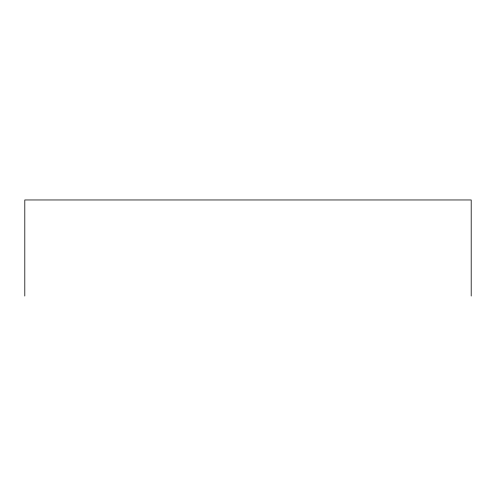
<?xml version="1.0" encoding="UTF-8"?>
<svg xmlns="http://www.w3.org/2000/svg" width="496" height="496" viewBox="0 0 496 496"><rect width="100%" height="100%" fill="white"/><g stroke="black" fill="none" stroke-linecap="round" stroke-linejoin="round"><path stroke-width="0.74" d="M471.2 296.038L471.2 199.962L24.8 199.962L24.8 296.038"/></g></svg>
